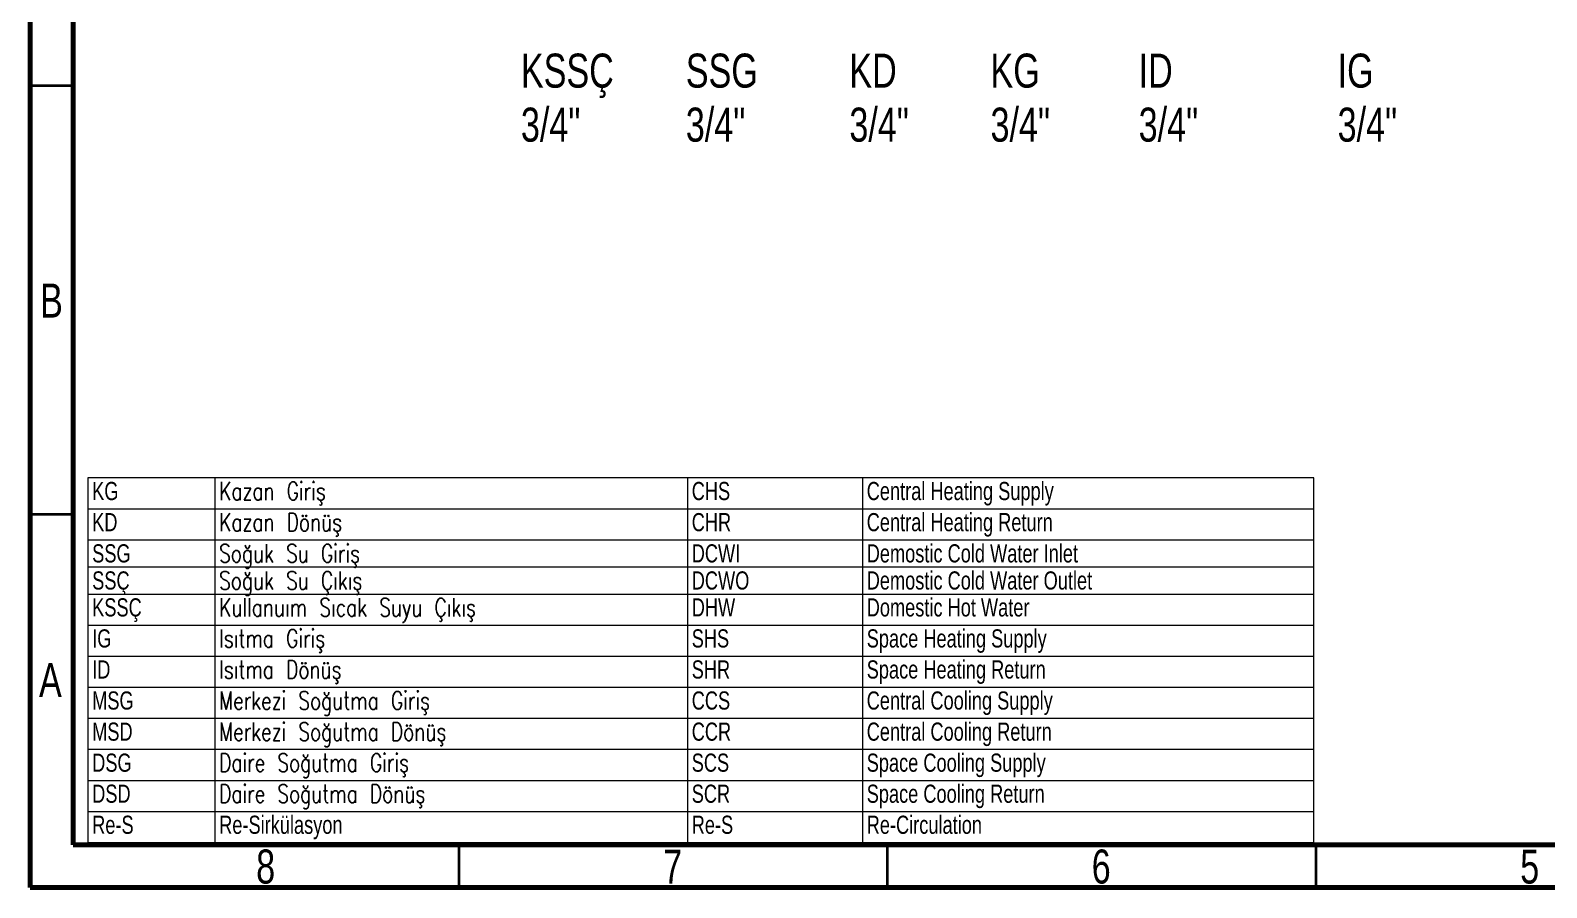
# Model space of a CAD drawing. Header units: millimetres. Extents: x 15 to 415, y 5 to 292.
# Drawn here: x 15 to 191.9, y 5 to 105 of the extents above; entities that cross this region are included whole.
import ezdxf

# ---------------------------------------------------------------- set-up
doc = ezdxf.new("R2010")
doc.units = ezdxf.units.MM
doc.styles.add('SLDTEXTSTYLE0', font='TXT', dxfattribs={"width": 0.75})
doc.styles.add('SLDTEXTSTYLE1', font='TXT', dxfattribs={"width": 0.75, "bigfont": 'bigfont'})

# ---------------------------------------------------------------- blocks, each defined once
blk = doc.blocks.new('SW_NOTE_0')
at = {"color": 0, "linetype": 'Continuous', "lineweight": 0, "char_height": 3.969, "attachment_point": 1, "style": 'SLDTEXTSTYLE0'}
for s, insert in [('IG', (0, 5.12)), ('3/4"', (0, -1.18))]:
    blk.add_mtext(s, dxfattribs=dict(at, insert=insert))
blk = doc.blocks.new('SW_NOTE_1')
at = {"color": 0, "linetype": 'Continuous', "lineweight": 0, "char_height": 3.969, "attachment_point": 1, "style": 'SLDTEXTSTYLE0'}
for s, insert in [('ID', (0, 5.12)), ('3/4"', (0, -1.18))]:
    blk.add_mtext(s, dxfattribs=dict(at, insert=insert))
blk = doc.blocks.new('SW_NOTE_2')
at = {"color": 0, "linetype": 'Continuous', "lineweight": 0, "char_height": 3.969, "attachment_point": 1, "style": 'SLDTEXTSTYLE0'}
for s, insert in [('KSSÇ', (0, 5.12)), ('3/4"', (0, -1.18))]:
    blk.add_mtext(s, dxfattribs=dict(at, insert=insert))
blk = doc.blocks.new('SW_NOTE_3')
at = {"color": 0, "linetype": 'Continuous', "lineweight": 0, "char_height": 3.969, "attachment_point": 1, "style": 'SLDTEXTSTYLE0'}
for s, insert in [('SSG', (0, 5.12)), ('3/4"', (0, -1.18))]:
    blk.add_mtext(s, dxfattribs=dict(at, insert=insert))
blk = doc.blocks.new('SW_NOTE_4')
at = {"color": 0, "linetype": 'Continuous', "lineweight": 0, "char_height": 3.969, "attachment_point": 1, "style": 'SLDTEXTSTYLE0'}
for s, insert in [('KG', (0, 5.12)), ('3/4"', (0, -1.18))]:
    blk.add_mtext(s, dxfattribs=dict(at, insert=insert))
blk = doc.blocks.new('SW_NOTE_5')
at = {"color": 0, "linetype": 'Continuous', "lineweight": 0, "char_height": 3.969, "attachment_point": 1, "style": 'SLDTEXTSTYLE0'}
for s, insert in [('KD', (0, 5.12)), ('3/4"', (0, -1.18))]:
    blk.add_mtext(s, dxfattribs=dict(at, insert=insert))
blk = doc.blocks.new('SW_TABLEANNOTATION_0')
at = {"color": 0, "linetype": 'Continuous', "lineweight": 0}
for p, q in [((0, 0), (0, -42.54)), ((143.05, 0), (0, 0)), ((14.82, 0), (14.82, -42.54)), ((69.96, 0), (69.96, -42.54)), ((90.38, 0), (90.38, -42.54)), ((143.05, -42.54), (143.05, 0)), ((0, -3.62), (143.05, -3.62)), ((0, -7.24), (143.05, -7.24)), ((0, -10.4), (143.05, -10.4)), ((0, -13.56), (143.05, -13.56)), ((0, -17.19), (143.05, -17.19)), ((0, -20.81), (143.05, -20.81)), ((0, -24.43), (143.05, -24.43)), ((0, -28.05), (143.05, -28.05)), ((0, -31.67), (143.05, -31.67)), ((0, -35.3), (143.05, -35.3)), ((0, -38.92), (143.05, -38.92)), ((0, -42.54), (143.05, -42.54))]:
    blk.add_line(p, q, dxfattribs=at)
at = {"color": 0, "linetype": 'Continuous', "lineweight": 0, "attachment_point": 1}
for s, insert, char_height, style in [('KG', (0.5, -0.49), 2.117, 'SLDTEXTSTYLE0'), ('Kazan Giriş', (15.32, -0.49), 2.1167, 'SLDTEXTSTYLE1'), ('CHS', (70.46, -0.49), 2.117, 'SLDTEXTSTYLE0'), ('Central Heating Supply', (90.88, -0.49), 2.1167, 'SLDTEXTSTYLE0'), ('KD', (0.5, -4.12), 2.117, 'SLDTEXTSTYLE0'), ('Kazan Dönüş', (15.32, -4.12), 2.1167, 'SLDTEXTSTYLE1'), ('CHR', (70.46, -4.12), 2.117, 'SLDTEXTSTYLE0'), ('Central Heating Return', (90.88, -4.12), 2.1167, 'SLDTEXTSTYLE0'), ('SSG', (0.5, -7.76), 2.117, 'SLDTEXTSTYLE0'), ('Soğuk Su Giriş', (15.32, -7.76), 2.1167, 'SLDTEXTSTYLE1'), ('DCWI', (70.46, -7.76), 2.117, 'SLDTEXTSTYLE0'), ('Demostic Cold Water Inlet', (90.88, -7.76), 2.1167, 'SLDTEXTSTYLE0'), ('SSÇ', (0.5, -10.92), 2.117, 'SLDTEXTSTYLE0'), ('Soğuk Su Çıkış', (15.32, -10.92), 2.1167, 'SLDTEXTSTYLE1'), ('DCWO', (70.46, -10.92), 2.117, 'SLDTEXTSTYLE0'), ('Demostic Cold Water Outlet', (90.88, -10.92), 2.1167, 'SLDTEXTSTYLE0'), ('KSSÇ', (0.5, -14.06), 2.117, 'SLDTEXTSTYLE0'), ('Kullanuım Sıcak Suyu Çıkış', (15.32, -14.06), 2.1167, 'SLDTEXTSTYLE1'), ('DHW', (70.46, -14.06), 2.117, 'SLDTEXTSTYLE0'), ('Domestic Hot Water', (90.88, -14.06), 2.1167, 'SLDTEXTSTYLE0'), ('IG', (0.5, -17.68), 2.117, 'SLDTEXTSTYLE0'), ('Isıtma Giriş', (15.32, -17.68), 2.1167, 'SLDTEXTSTYLE1'), ('SHS', (70.46, -17.68), 2.117, 'SLDTEXTSTYLE0'), ('Space Heating Supply', (90.88, -17.68), 2.1167, 'SLDTEXTSTYLE0'), ('Space Heating Return', (90.88, -21.3), 2.1167, 'SLDTEXTSTYLE0'), ('ID', (0.5, -21.3), 2.117, 'SLDTEXTSTYLE0'), ('Isıtma Dönüş', (15.32, -21.3), 2.1167, 'SLDTEXTSTYLE1'), ('SHR', (70.46, -21.3), 2.117, 'SLDTEXTSTYLE0'), ('MSG', (0.5, -24.92), 2.117, 'SLDTEXTSTYLE0'), ('Merkezi Soğutma Giriş', (15.32, -24.92), 2.1167, 'SLDTEXTSTYLE1'), ('CCS', (70.46, -24.92), 2.117, 'SLDTEXTSTYLE0'), ('Central Cooling Supply', (90.88, -24.92), 2.1167, 'SLDTEXTSTYLE0'), ('MSD', (0.5, -28.55), 2.117, 'SLDTEXTSTYLE0'), ('Merkezi Soğutma Dönüş', (15.32, -28.55), 2.1167, 'SLDTEXTSTYLE1'), ('CCR', (70.46, -28.55), 2.117, 'SLDTEXTSTYLE0'), ('Central Cooling Return', (90.88, -28.55), 2.1167, 'SLDTEXTSTYLE0'), ('DSG', (0.5, -32.17), 2.117, 'SLDTEXTSTYLE0'), ('Daire Soğutma Giriş', (15.32, -32.17), 2.1167, 'SLDTEXTSTYLE1'), ('SCS', (70.46, -32.17), 2.117, 'SLDTEXTSTYLE0'), ('Space Cooling Supply', (90.88, -32.17), 2.1167, 'SLDTEXTSTYLE0'), ('DSD', (0.5, -35.79), 2.117, 'SLDTEXTSTYLE0'), ('Daire Soğutma Dönüş', (15.32, -35.79), 2.1167, 'SLDTEXTSTYLE1'), ('SCR', (70.46, -35.79), 2.117, 'SLDTEXTSTYLE0'), ('Space Cooling Return', (90.88, -35.79), 2.1167, 'SLDTEXTSTYLE0'), ('Re-S', (0.5, -39.41), 2.117, 'SLDTEXTSTYLE0'), ('Re-Sirkülasyon', (15.32, -39.41), 2.1167, 'SLDTEXTSTYLE0'), ('Re-S', (70.46, -39.41), 2.117, 'SLDTEXTSTYLE0'), ('Re-Circulation', (90.88, -39.41), 2.1167, 'SLDTEXTSTYLE0')]:
    blk.add_mtext(s, dxfattribs=dict(at, insert=insert, char_height=char_height, style=style))

msp = doc.modelspace()

# ---------------------------------------------------------------- linework, layer by layer
at = {"color": 7, "linetype": 'Continuous', "lineweight": 70}
for p, q in [((15, 5), (15, 292)), ((20, 10), (20, 287)), ((410, 10), (20, 10)), ((415, 5), (15, 5))]:
    msp.add_line(p, q, dxfattribs=at)
at = {"color": 7, "linetype": 'Continuous', "lineweight": 35}
for p, q in [((20, 98.5), (15, 98.5)), ((20, 48.5), (15, 48.5)), ((65, 10), (65, 5)), ((115, 10), (115, 5)), ((165, 10), (165, 5))]:
    msp.add_line(p, q, dxfattribs=at)

# ---------------------------------------------------------------- block references
at = {"color": 7, "linetype": 'Continuous', "lineweight": 0}
for name, p in [('SW_NOTE_2', (72.2459, 97.1485)), ('SW_NOTE_3', (91.4874, 97.1485)), ('SW_NOTE_5', (110.5726, 97.1485)), ('SW_NOTE_4', (127.044, 97.1485)), ('SW_NOTE_1', (144.3289, 97.1485)), ('SW_NOTE_0', (167.5466, 97.1485)), ('SW_TABLEANNOTATION_0', (21.7178, 52.8042))]:
    msp.add_blockref(name, p, dxfattribs=at)

# ---------------------------------------------------------------- texts
at = {"color": 7, "linetype": 'Continuous', "lineweight": 0, "char_height": 3.9688, "attachment_point": 2, "style": 'SLDTEXTSTYLE0'}
for s, insert in [('B', (17.4706, 75.4493)), ('A', (17.3397, 31.1993)), ('8', (42.46, 9.4493)), ('7', (89.96, 9.4493)), ('6', (139.96, 9.4493)), ('5', (189.96, 9.4493))]:
    msp.add_mtext(s, dxfattribs=dict(at, insert=insert))

doc.saveas('drawing.dxf')
